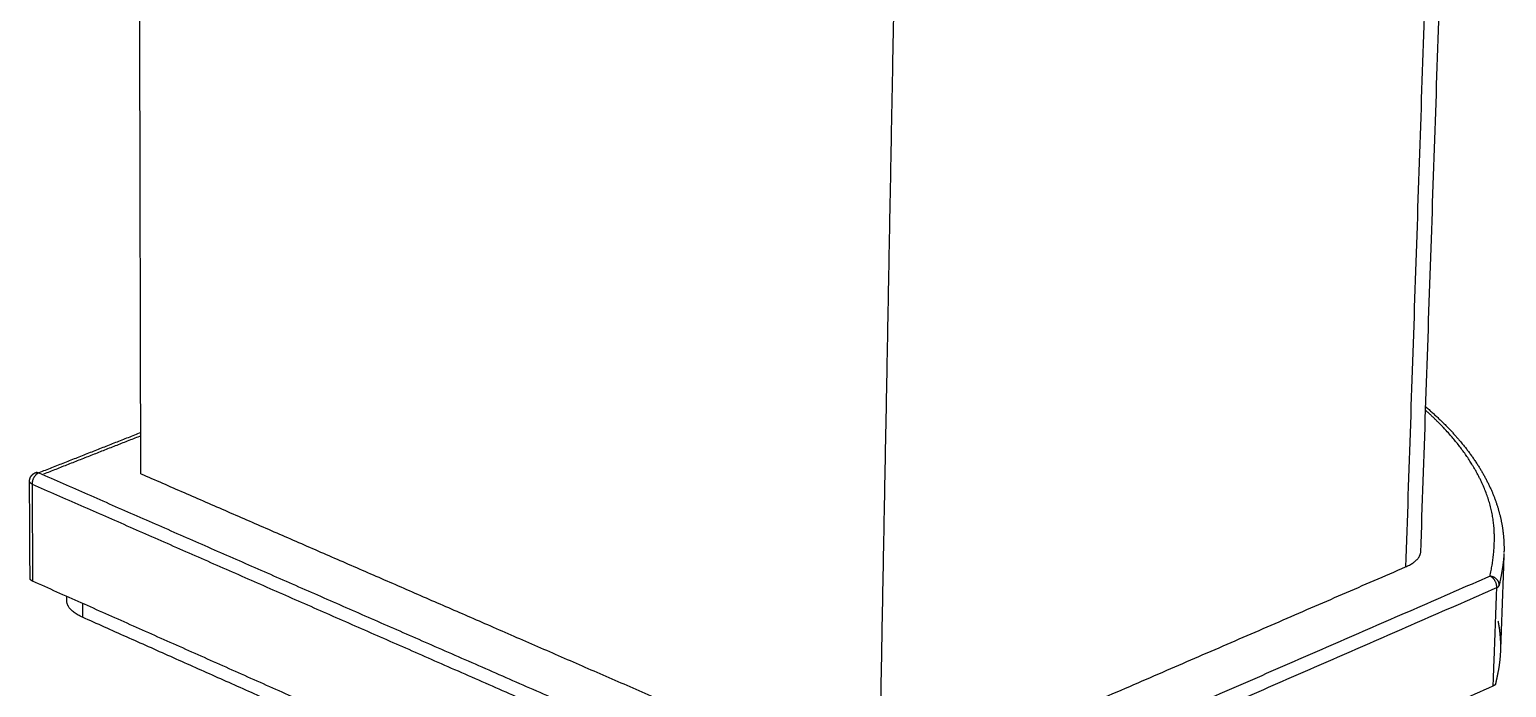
# Model space of a CAD drawing. Extents: x 10469 to 11055, y -15402 to -14985.
# Drawn here: x 10948 to 11010.8, y -15235.7 to -15207.7 of the extents above; entities that cross this region are included whole.
import ezdxf

# ---------------------------------------------------------------- set-up
doc = ezdxf.new("R2010")
doc.units = 0
doc.header["$MEASUREMENT"] = 0
doc.layers.get('0').update_dxf_attribs({"linetype": 'CONTINUOUS'})

msp = doc.modelspace()

# ---------------------------------------------------------------- linework, layer by layer
at = {"lineweight": -3}
for points, weights, degree in [([(11010.087, -15123.223), (11008.222, -15178.736), (11006.481, -15230.541)], [610.398547668, 632.241841938, 654.085136209], 2), ([(11007.126, -15229.918), (11008.885, -15178.202), (11010.77, -15122.793)], [655.443227803, 633.599933532, 611.756639261], 2), ([(10952.698, -15226.58), (10952.636, -15199.365), (10952.573, -15171.146)], [662.81130101, 651.026381538, 639.241462065], 2), ([(10985.16, -15182.681), (10984.61, -15212.004), (10984.079, -15240.236)], [610.096310461, 621.881229934, 633.666149407], 2), ([(10952.695, -15224.834), (10950.534, -15225.686), (10948.36, -15226.543)], [666.73265036, 664.814080922, 662.895511484], 2), ([(10947.966, -15226.912), (10947.964, -15226.896), (10947.97, -15226.88)], [566.741715955, 564.716269035, 567.930042207], 2), ([(10948.073, -15227.017), (10947.997, -15226.984), (10947.974, -15226.939)], [662.80028175, 594.119458095, 574.147619355], 2), ([(10948.36, -15226.543), (10948.071, -15226.656), (10948.073, -15227.017)], [662.895511484, 468.558242587, 662.80028175], 2), ([(10948.203, -15226.54), (10948.273, -15226.505), (10948.36, -15226.543)], [569.968006321, 585.582668135, 662.895511484], 2), ([(10948.36, -15226.543), (10965.8, -15234.18), (10984.162, -15242.22)], [662.895511484, 646.269527274, 629.643543063], 2), ([(10952.698, -15226.58), (10968.036, -15233.255), (10984.079, -15240.236)], [662.81130101, 648.238725209, 633.666149407], 2), ([(10948.073, -15227.017), (10948.084, -15229.071), (10948.095, -15231.121)], [662.80028175, 663.707605365, 664.614928981], 2), ([(10948.073, -15227.017), (10965.509, -15234.667), (10983.866, -15242.722)], [662.80028175, 646.174297539, 629.548313329], 2), ([(11006.481, -15230.541), (11007.074, -15230.285), (11007.126, -15229.918)], [654.085136209, 617.589384237, 655.443227803], 2), ([(11010.662, -15229.969), (11010.642, -15230.423), (11010.554, -15230.878), (11010.46, -15231.326)], [656.283684642, 655.293513766, 654.304072066, 653.330920464], 3), ([(10984.079, -15240.236), (10995.458, -15235.312), (11006.481, -15230.541)], [633.666149407, 643.875642808, 654.085136209], 2), ([(10983.785, -15247.025), (10965.482, -15238.883), (10948.095, -15231.148)], [631.375207032, 648.001191242, 664.627175452], 2), ([(11010.072, -15230.934), (10997.355, -15236.473), (10984.162, -15242.22)], [653.23157062, 641.437556842, 629.643543063], 2), ([(11010.359, -15231.421), (11010.372, -15231.057), (11010.072, -15230.934)], [653.125475018, 461.71712114, 653.23157062], 2), ([(11010.46, -15231.326), (11010.473, -15230.962), (11010.072, -15230.934)], [653.330920462, 461.862393006, 653.23157062], 2), ([(11010.359, -15231.421), (11010.448, -15231.382), (11010.46, -15231.326)], [653.125475018, 619.689515865, 653.330920462], 2), ([(10984.456, -15242.727), (10997.645, -15236.97), (11010.359, -15231.421)], [629.537447462, 641.33146124, 653.125475018], 2), ([(11010.207, -15235.601), (11010.283, -15233.514), (11010.359, -15231.421)], [654.952368721, 654.038921869, 653.125475018], 2), ([(10950.216, -15232.085), (10950.218, -15232.384), (10950.219, -15232.683)], [663.354760873, 663.487243098, 663.619725324], 2), ([(10982.189, -15246.933), (10965.837, -15239.644), (10950.219, -15232.683)], [633.812183911, 648.715954617, 663.619725324], 2), ([(11010.405, -15232.826), (11010.536, -15233.479), (11010.512, -15234.133)], [639.621140055, 642.975930503, 647.966808242], 2), ([(10984.374, -15247.031), (10997.527, -15241.211), (11010.207, -15235.601)], [631.364341164, 643.158354943, 654.952368721], 2)]:
    msp.add_rational_spline(points, weights, degree=degree, dxfattribs=at)
for points, weights, degree, knots in [([(11007.336, -15223.733), (11007.818, -15224.145), (11008.251, -15224.567), (11008.633, -15224.999), (11009.509, -15225.99), (11010.127, -15227.053), (11010.435, -15228.128), (11010.589, -15228.669), (11010.667, -15229.215), (11010.667, -15229.763), (11010.667, -15229.811), (11010.666, -15229.865), (11010.664, -15229.927)], [669.507610904, 668.595682738, 667.664932782, 666.722644089, 664.569001358, 662.29996756, 660.064245227, 658.941410542, 657.822983535, 656.703593163, 656.608841057, 656.499324163, 656.375065667], 3, [19.003852, 19.003852, 19.003852, 19.003852, 22.255323, 22.255323, 22.255323, 29.719251, 29.719251, 29.719251, 33.43054, 33.43054, 33.43054, 33.795652, 33.795652, 33.795652, 33.795652]), ([(10947.967, -15226.872), (10947.97, -15226.828), (10947.981, -15226.785), (10947.999, -15226.745), (10948.022, -15226.692), (10948.056, -15226.645), (10948.099, -15226.606)], [663.050057812, 663.050996132, 663.052003927, 663.053039569, 663.054392919, 663.055763766, 663.05705641], 3, [0.0331938, 0.0331938, 0.0331938, 0.0331938, 0.1672726, 0.1672726, 0.1672726, 0.3426909, 0.3426909, 0.3426909, 0.3426909]), ([(11010.512, -15234.133), (11010.495, -15234.603), (11010.398, -15235.069), (11010.353, -15235.287), (11010.308, -15235.505)], [647.966808242, 651.597337347, 656.093616361, 655.625715263, 655.157814164], 2, [-3.491164, -3.491164, -3.491164, -1.033334, -1.033334, 0, 0, 0])]:
    msp.add_rational_spline(points, weights, degree=degree, knots=knots)
msp.add_rational_spline([(11010.072, -15230.934), (11010.288, -15229.908), (11010.353, -15228.875), (11009.764, -15226.836), (11009.175, -15225.83), (11008.029, -15224.541), (11007.696, -15224.209), (11007.331, -15223.883)], [653.23157062, 655.465499822, 657.726973914, 662.240884655, 664.491021972, 667.396139286, 668.148048916, 668.888222278], degree=3, knots=[0, 0, 0, 0, 7.397719, 7.397719, 14.795438, 14.795438, 17.421439, 17.421439, 17.421439, 17.421439], dxfattribs=at)
for points, weights, degree in [([(10952.701, -15224.967), (10950.638, -15225.78), (10948.564, -15226.598)], [667.402167634, 665.569014254, 663.735860875], 2), ([(10947.988, -15231.035), (10947.977, -15228.973), (10947.966, -15226.905)], [567.676743179, 566.896834858, 566.116926537], 2), ([(10948.111, -15226.596), (10948.142, -15226.57), (10948.178, -15226.549), (10948.216, -15226.534)], [663.057397575, 663.058307635, 663.059158797, 663.059920716], 3), ([(10948.216, -15226.534), (10948.252, -15226.52), (10948.288, -15226.506)], [573.332522521, 573.359961228, 573.387399936], 2), ([(11010.663, -15229.969), (11010.588, -15232.054), (11010.512, -15234.133)], [646.168073081, 647.067440662, 647.966808242], 2), ([(10948.095, -15231.148), (10947.988, -15231.101), (10947.988, -15231.035)], [664.627175452, 618.433990616, 664.876267771], 2), ([(10949.547, -15231.971), (10949.546, -15231.882), (10949.546, -15231.794)], [567.913595624, 567.879920959, 567.846246293], 2), ([(10950.219, -15232.683), (10949.548, -15232.384), (10949.547, -15231.971)], [663.619725324, 617.690571875, 665.18254247], 2), ([(11010.308, -15235.505), (11010.297, -15235.562), (11010.207, -15235.601)], [655.157814164, 621.422659228, 654.952368721], 2)]:
    msp.add_rational_spline(points, weights, degree=degree)

doc.saveas('drawing.dxf')
